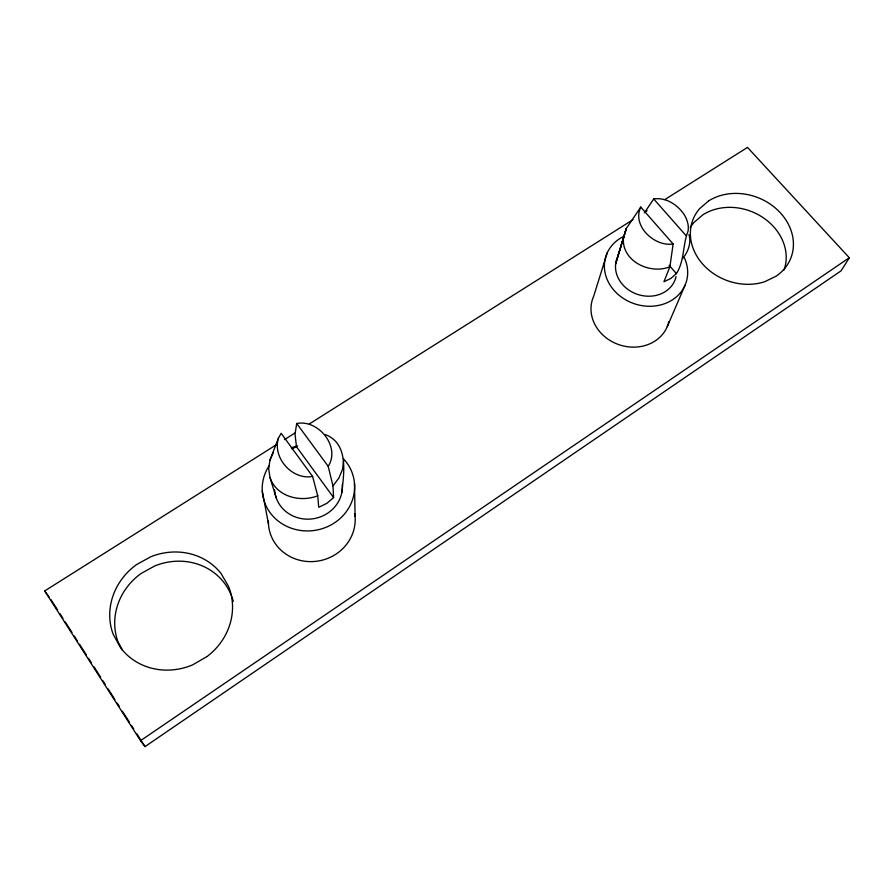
<?xml version="1.0" encoding="UTF-8"?>
<svg xmlns="http://www.w3.org/2000/svg" width="894" height="894" viewBox="0 0 894 894"><rect width="100%" height="100%" fill="white"/><g stroke="black" fill="none" stroke-linecap="round" stroke-linejoin="round"><path stroke-width="1.34" d="M623.733 235.804C619.62 260.199 649.446 275.151 669.919 266.747L673.126 243.984L640.774 207.095L626.303 228.506L615.664 263.786L626.303 228.506L617.553 257.081A30.955 26.697 18.3 0 0 637.545 294.383A30.955 26.697 18.3 0 0 676.043 276.648M341.81 492.605C343.944 472.87 348.973 443.335 325.07 434.473M343.609 460.432L342.525 469.35L338.904 478.033L332.959 485.9L333.618 497.567L326.846 503.344L318.722 507.3L317.728 495.801L312.587 476.424L281.141 433.311L278.38 438.272L269.977 460.041L268.681 468.992L270.033 477.653L276.291 498.07M669.919 266.747L663.94 281.733L670.846 278.447L676.378 273.609C684.659 260.78 682.558 244.99 687.989 231.412C689.106 225.836 687.397 220.259 684.681 215.398C678.2 205.184 666.22 196.993 653.704 198.971L644.395 212.873M332.959 485.9L328.21 466.355C340.737 446.776 318.487 419.163 296.707 423.51L295.02 434.126L296.473 446.732L333.618 497.567M278.38 438.272C272.391 457.974 292.327 480.29 312.587 476.424M607.227 252.823L593.739 296.082A39.839 34.877 18.7 0 0 619.073 344.726A39.839 34.877 18.7 0 0 668.88 321.684M667.259 326.645L685.173 284.94M269.977 460.041L273.251 452.655M640.774 207.095C631.712 225.746 654.52 247.057 673.126 243.984M664.823 199.585L747.507 147.409L849.3 257.74L841.131 270.793L145.029 746.591L140.514 740.69L44.7 590.945L276.212 444.832M682.591 258.511C688.089 252.03 691.509 242.945 688.961 234.541M140.514 740.69L849.3 257.74M284.482 439.624L295.109 432.908M309.29 423.968L632.93 219.712M644.742 212.258L647.1 210.772M291.869 448.911L296.473 446.732M317.728 495.801C300.317 502.651 276.492 496.751 270.033 477.653M653.704 198.971L686.078 235.647M669.114 265.261L676.378 273.609M296.707 423.51L328.21 466.355M44.7 590.945L49.36 597.393M50.913 599.55L57.697 610.133M59.954 613.664L62.96 618.369M65.228 621.9L72.001 632.483M74.258 636.014L77.275 640.719M79.532 644.25L86.305 654.833M88.562 658.364L91.579 663.069M93.836 666.6L100.609 677.183M102.866 680.714L105.134 684.245M108.14 688.95L114.913 699.533M117.181 703.064L119.438 706.595M122.444 711.3L129.228 721.894M131.485 725.414L133.742 728.945M136.748 733.65L145.029 746.591M122.523 650.184L118.03 641.903A61.34 56.847 -30.7 0 1 141.029 573.523L154.874 565.891A61.34 56.847 -30.7 0 1 231.177 595.058M262.266 490.951L268.435 523.795M354.493 483.33L355.074 516.408M231.658 596.298A61.34 56.847 -30.7 0 1 233.3 601.427M690.235 227.612A51.696 43.705 21.7 0 1 693.979 222.461L702.818 214.839A51.696 43.705 21.7 0 1 763.308 217.767A51.696 43.705 21.7 0 1 784.072 269.977M684.346 257.83A42.186 36.386 18.3 0 1 664.6 303.725A42.186 36.386 18.3 0 1 609.909 284.806A42.186 36.386 18.3 0 1 623.174 236.675M354.75 513.771A43.515 40.945 -11.2 0 1 314.688 561.466A43.515 40.945 -11.2 0 1 268.379 521.113M342.301 484.336A33.972 31.67 -9.2 0 1 310.721 519.045A33.972 31.67 -9.2 0 1 274.626 489.934M343.352 458.656A46.298 43.169 -9.2 0 1 342.022 516.687A46.298 43.169 -9.2 0 1 280.202 522.521A46.298 43.169 -9.2 0 1 269.195 465.64M291.355 447.86A46.298 43.169 -9.2 0 1 297.657 445.86M708.551 200.971L699.589 208.682A52.578 44.242 21.6 0 0 702.874 264.289A52.578 44.242 21.6 0 0 764.795 281.688L776.081 276.201A52.578 44.242 21.6 0 0 780.82 213.342A52.578 44.242 21.6 0 0 708.551 200.971M206.961 656.598L192.635 664.868A62.546 57.864 -30 0 1 120.388 647.513L113.102 634.081A62.546 57.864 -30 0 1 136.659 564.516L150.784 556.761A62.546 57.864 -30 0 1 221.086 573.535L228.562 586.453A62.546 57.864 -30 0 1 206.961 656.598"/></g></svg>
